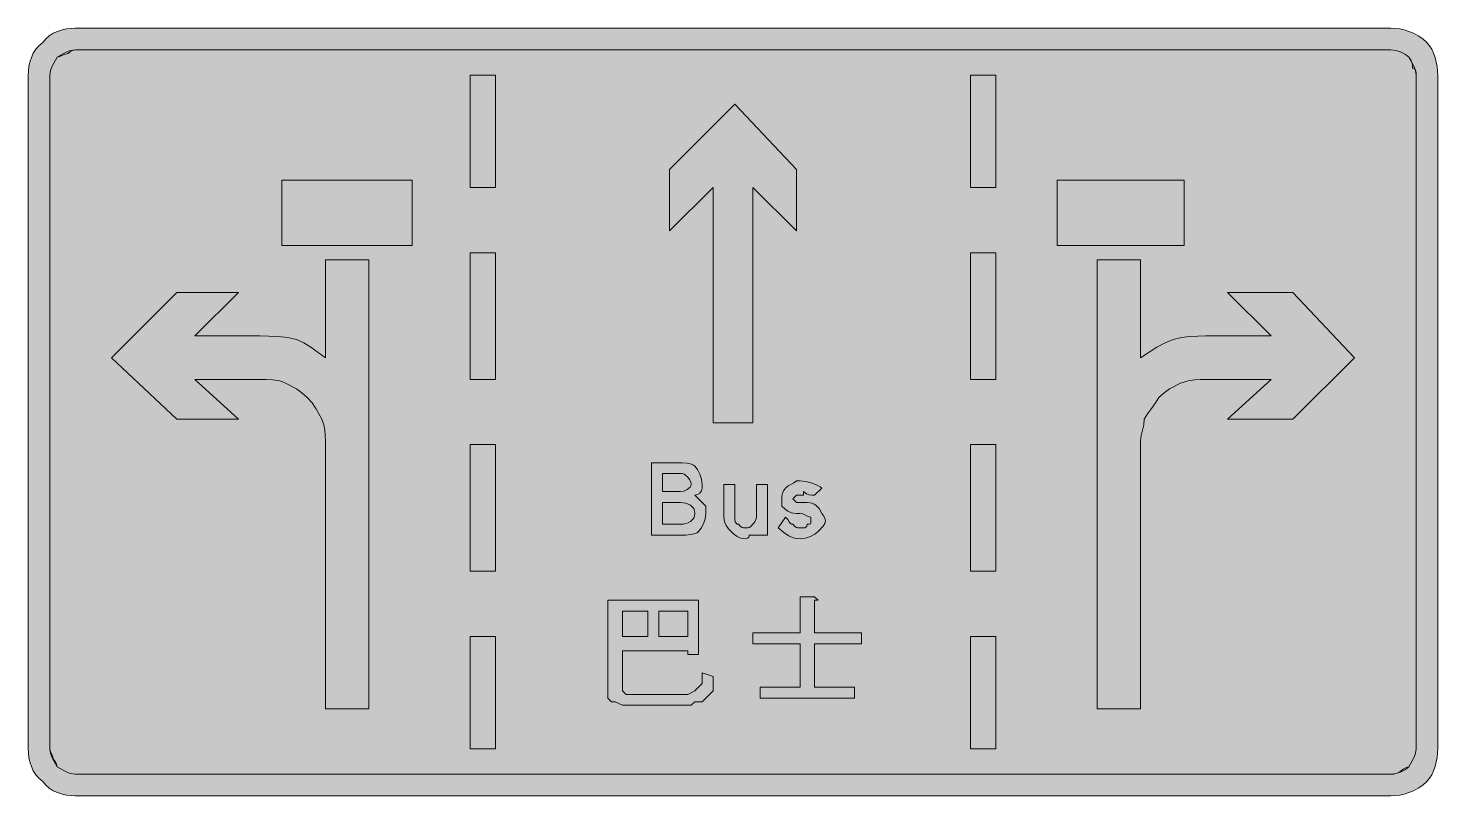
# Model space of a CAD drawing. Header units: metres. Extents: x 50 to 517, y 8 to 262.
import ezdxf

# ---------------------------------------------------------------- set-up
doc = ezdxf.new("R2010")
doc.units = ezdxf.units.M
for name, color, linetype, true_color in [('FILL_BLACK_000000', 7, 'Continuous', 0x000000), ('FILL_RED_FF0000', 7, 'Continuous', 0xff0000), ('FILL_WHITE_FFFFFF', 7, 'Continuous', 0xffffff)]:
    doc.layers.add(name, color=color, linetype=linetype, true_color=true_color)

msp = doc.modelspace()

# ---------------------------------------------------------------- hatches: boundary and pattern name
at = {"layer": 'FILL_BLACK_000000', "true_color": 0x000000}
h = msp.add_hatch(color=7, dxfattribs=at)
h.dxf.hatch_style = 1
h.paths.add_polyline_path([(504.1, 261.84), (505.64, 261.51), (507.21, 261.03), (508.78, 260.38), (510.32, 259.55), (511.81, 258.52), (513.21, 257.28), (514.05, 256.27), (514.78, 255.09), (515.4, 253.76), (515.91, 252.33), (516.3, 250.85), (516.58, 249.35), (516.75, 247.88), (516.81, 246.48), (516.81, 23.28), (516.75, 21.88), (516.58, 20.41), (516.3, 18.91), (515.91, 17.43), (515.4, 16), (514.78, 14.67), (514.05, 13.49), (513.21, 12.48), (511.81, 11.24), (510.32, 10.21), (508.78, 9.38), (507.21, 8.73), (505.64, 8.25), (504.1, 7.92), (502.61, 7.74), (501.21, 7.68), (65.61, 7.68), (64.21, 7.74), (62.74, 7.92), (61.24, 8.25), (59.76, 8.73), (58.33, 9.38), (57, 10.21), (55.82, 11.24), (54.81, 12.48), (53.57, 13.49), (52.54, 14.67), (51.71, 16), (51.06, 17.43), (50.58, 18.91), (50.25, 20.41), (50.07, 21.88), (50.01, 23.28), (50.01, 246.48), (50.07, 247.88), (50.25, 249.35), (50.58, 250.85), (51.06, 252.33), (51.71, 253.76), (52.54, 255.09), (53.57, 256.27), (54.81, 257.28), (55.82, 258.52), (57, 259.55), (58.33, 260.38), (59.76, 261.03), (61.24, 261.51), (62.74, 261.84), (64.21, 262.02), (65.61, 262.08), (501.21, 262.08), (502.61, 262.02), (504.1, 261.84)])
h.paths.add_polyline_path([(64.73, 254.69), (63.96, 254.28), (63.21, 253.68), (62.31, 253.49), (61.41, 253.08), (60.51, 252.67), (59.61, 252.48), (57.96, 249.48), (57.42, 248.09), (57.26, 247.33), (57.21, 246.48), (57.21, 23.28), (57.4, 22.38), (57.81, 21.48), (58.22, 20.58), (58.41, 19.68), (59.01, 18.93), (59.42, 18.16), (59.61, 17.28), (62.61, 15.63), (64, 15.09), (64.76, 14.93), (65.61, 14.88), (501.21, 14.88), (502.11, 14.9), (503.01, 15.03), (503.91, 15.39), (504.81, 16.08), (505.56, 16.68), (506.33, 17.09), (507.21, 17.28), (508.86, 20.28), (509.4, 21.67), (509.56, 22.43), (509.61, 23.28), (509.61, 246.48), (509.59, 247.36), (509.46, 248.13), (509.1, 248.67), (508.81, 248.83), (508.41, 248.88), (508.39, 249.78), (508.26, 250.68), (507.9, 251.58), (507.21, 252.48), (506.1, 253.36), (504.66, 254.13), (502.99, 254.67), (501.21, 254.88), (65.61, 254.88), (64.73, 254.69)], flags=16)
h = msp.add_hatch(color=7, dxfattribs=at)
h.dxf.hatch_style = 1
h.paths.add_polyline_path([(204.81, 246.48), (204.81, 209.28), (196.41, 209.28), (196.41, 246.48), (204.81, 246.48)])
h = msp.add_hatch(color=7, dxfattribs=at)
h.dxf.hatch_style = 1
h.paths.add_polyline_path([(370.41, 209.28), (362.01, 209.28), (362.01, 246.48), (370.41, 246.48), (370.41, 209.28)])
h = msp.add_hatch(color=7, dxfattribs=at)
h.dxf.hatch_style = 1
h.paths.add_polyline_path([(304.41, 194.88), (290.01, 209.28), (290.01, 131.28), (276.81, 131.28), (276.81, 209.28), (262.41, 194.88), (262.41, 215.28), (284.01, 236.88), (304.41, 215.28), (304.41, 194.88)])
h = msp.add_hatch(color=7, dxfattribs=at)
h.dxf.hatch_style = 1
h.paths.add_polyline_path([(196.41, 145.68), (196.41, 187.68), (204.81, 187.68), (204.81, 145.68), (196.41, 145.68)])
h = msp.add_hatch(color=7, dxfattribs=at)
h.dxf.hatch_style = 1
h.paths.add_polyline_path([(362.01, 187.68), (370.41, 187.68), (370.41, 145.68), (362.01, 145.68), (362.01, 187.68)])
h = msp.add_hatch(color=7, dxfattribs=at)
h.dxf.hatch_style = 1
h.paths.add_polyline_path([(162.81, 185.28), (162.81, 36.48), (148.41, 36.48), (148.41, 125.28), (148.39, 127.08), (148.26, 128.88), (147.9, 130.68), (147.21, 132.48), (145.26, 136.08), (144, 137.88), (142.41, 139.68), (140.61, 141.27), (138.81, 142.53), (135.21, 144.48), (134.26, 144.88), (133.22, 145.17), (131.01, 145.53), (128.8, 145.66), (126.81, 145.68), (105.21, 145.68), (119.61, 132.48), (99.21, 132.48), (77.61, 152.88), (99.21, 174.48), (119.61, 174.48), (105.21, 160.08), (126.81, 160.08), (129.7, 160.06), (132.81, 159.93), (135.92, 159.57), (137.41, 159.28), (138.81, 158.88), (140.11, 158.38), (141.32, 157.77), (143.61, 156.33), (148.41, 152.88), (148.41, 185.28), (162.81, 185.28)])
h = msp.add_hatch(color=7, dxfattribs=at)
h.dxf.hatch_style = 1
h.paths.add_polyline_path([(418.41, 152.88), (423.81, 156.33), (426.51, 157.77), (429.21, 158.88), (431.91, 159.57), (434.61, 159.93), (437.31, 160.06), (440.01, 160.08), (461.61, 160.08), (447.21, 174.48), (468.81, 174.48), (489.21, 152.88), (468.81, 132.48), (447.21, 132.48), (461.61, 145.68), (440.01, 145.68), (438.19, 145.66), (436.26, 145.53), (434.1, 145.17), (431.61, 144.48), (428.01, 142.53), (426.21, 141.27), (424.41, 139.68), (423.32, 137.88), (422.01, 136.08), (420.7, 134.28), (419.61, 132.48), (419.42, 130.68), (419.01, 128.88), (418.6, 127.08), (418.41, 125.28), (418.41, 36.48), (404.01, 36.48), (404.01, 185.28), (418.41, 185.28), (418.41, 152.88)])
h = msp.add_hatch(color=7, dxfattribs=at)
h.dxf.hatch_style = 1
h.paths.add_polyline_path([(196.41, 82.08), (196.41, 124.08), (204.81, 124.08), (204.81, 82.08), (196.41, 82.08)])
h = msp.add_hatch(color=7, dxfattribs=at)
h.dxf.hatch_style = 1
h.paths.add_polyline_path([(362.01, 124.08), (370.41, 124.08), (370.41, 82.08), (362.01, 82.08), (362.01, 124.08)])
h = msp.add_hatch(color=7, dxfattribs=at)
h.dxf.hatch_style = 1
h.paths.add_polyline_path([(274.2, 99.5), (273.66, 97.83), (272.89, 96.39), (272.01, 95.28), (271.51, 94.88), (270.9, 94.59), (269.46, 94.23), (267.79, 94.1), (266.01, 94.08), (256.41, 94.08), (256.41, 118.08), (264.81, 118.08), (266.59, 118.06), (268.26, 117.93), (269.7, 117.57), (270.31, 117.28), (270.81, 116.88), (271.69, 115.77), (272.46, 114.33), (273, 112.66), (273.21, 110.88), (273.21, 109.68), (273, 108.8), (272.46, 108.03), (271.69, 107.49), (270.81, 107.28), (274.41, 103.68), (274.41, 101.28), (274.2, 99.5)])
h.paths.add_polyline_path([(268.26, 109.23), (269.22, 110), (269.5, 110.43), (269.61, 110.88), (269.42, 111.76), (269.01, 112.53), (268.41, 113.28), (267.7, 113.97), (267.21, 114.33), (266.72, 114.46), (266.01, 114.48), (260.01, 114.48), (260.01, 108.48), (266.01, 108.48), (267.08, 108.69), (268.26, 109.23)], flags=16)
h.paths.add_polyline_path([(267.77, 97.9), (268.58, 98.19), (269.31, 98.58), (269.92, 99.09), (270.4, 99.71), (270.7, 100.44), (270.81, 101.28), (270.7, 102.12), (270.4, 102.85), (269.92, 103.47), (269.31, 103.98), (268.58, 104.37), (267.77, 104.65), (266.91, 104.82), (266.01, 104.88), (260.01, 104.88), (260.01, 97.68), (266.01, 97.68), (266.91, 97.74), (267.77, 97.9)], flags=16)
h = msp.add_hatch(color=7, dxfattribs=at)
h.dxf.hatch_style = 1
h.paths.add_polyline_path([(306.81, 104.88), (308.01, 104.88), (308.86, 104.82), (309.6, 104.65), (310.27, 104.37), (310.86, 103.98), (311.4, 103.47), (311.89, 102.85), (312.81, 101.28), (313.5, 100.4), (313.86, 99.63), (314.01, 98.88), (313.8, 97.98), (313.26, 97.08), (311.61, 95.28), (310.5, 94.4), (309.06, 93.63), (307.39, 93.09), (305.61, 92.88), (304.71, 92.94), (303.81, 93.11), (302.91, 93.39), (302.01, 93.78), (300.21, 94.9), (298.41, 96.48), (300.81, 100.08), (301.52, 99.2), (302.01, 98.43), (302.5, 97.89), (302.81, 97.73), (303.21, 97.68), (303.92, 96.99), (304.41, 96.63), (304.9, 96.5), (305.61, 96.48), (306.81, 96.48), (307.21, 96.53), (307.5, 96.67), (307.86, 97.08), (308.01, 97.68), (308.7, 97.7), (309.06, 97.83), (309.19, 98.19), (309.21, 98.88), (309.21, 100.08), (308.31, 100.27), (307.41, 100.68), (306.51, 101.09), (305.61, 101.28), (304.41, 101.28), (303.56, 101.33), (302.82, 101.49), (301.56, 102.03), (300.53, 102.8), (299.61, 103.68), (299.61, 106.08), (299.63, 106.98), (299.76, 107.88), (300.12, 108.78), (300.81, 109.68), (301.71, 110.39), (302.61, 110.88), (303.51, 111.37), (304.41, 112.08), (305.61, 112.08), (307.58, 111.87), (309.66, 111.33), (311.52, 110.56), (312.25, 110.13), (312.81, 109.68), (310.41, 107.28), (309.51, 107.3), (308.61, 107.43), (307.71, 107.79), (306.81, 108.48), (306.81, 107.28), (304.41, 107.28), (303.21, 106.08), (304.41, 104.88), (306.81, 104.88)])
h = msp.add_hatch(color=7, dxfattribs=at)
h.dxf.hatch_style = 1
h.paths.add_polyline_path([(286.76, 92.93), (286.02, 93.09), (284.76, 93.63), (283.73, 94.4), (282.81, 95.28), (281.93, 96.2), (281.16, 97.23), (280.62, 98.49), (280.46, 99.23), (280.41, 100.08), (280.41, 110.88), (284.01, 110.88), (284.01, 100.08), (284.03, 99.2), (284.16, 98.43), (284.52, 97.89), (284.81, 97.73), (285.21, 97.68), (285.92, 96.99), (286.41, 96.63), (286.9, 96.5), (287.61, 96.48), (288.32, 96.5), (288.81, 96.63), (289.3, 96.99), (290.01, 97.68), (290.61, 98.43), (291.02, 99.2), (291.21, 100.08), (291.21, 110.88), (294.81, 110.88), (294.81, 94.08), (291.21, 94.08), (288.81, 94.08), (288.76, 93.68), (288.62, 93.39), (288.21, 93.03), (287.61, 92.88), (286.76, 92.93)])
h = msp.add_hatch(color=7, dxfattribs=at)
h.dxf.hatch_style = 1
h.paths.add_polyline_path([(268.41, 54.48), (268.41, 55.68), (246.81, 55.68), (246.81, 43.68), (246.81, 42.48), (248.01, 41.28), (268.41, 41.28), (270.81, 42.48), (272.01, 43.68), (273.21, 44.88), (273.21, 48.48), (276.81, 47.28), (276.81, 44.88), (276.81, 42.48), (275.61, 41.28), (274.41, 40.08), (273.21, 38.88), (272.01, 38.88), (270.81, 38.88), (269.61, 37.68), (246.81, 37.68), (244.41, 38.88), (243.21, 38.88), (242.01, 40.08), (242.01, 42.48), (242.01, 72.48), (272.01, 72.48), (272.01, 54.48), (268.41, 54.48)])
h.paths.add_polyline_path([(246.81, 68.88), (246.81, 60.48), (255.21, 60.48), (255.21, 68.88), (246.81, 68.88)], flags=16)
h.paths.add_polyline_path([(268.41, 68.88), (258.81, 68.88), (258.81, 60.48), (268.41, 60.48), (268.41, 68.88)], flags=16)
h = msp.add_hatch(color=7, dxfattribs=at)
h.dxf.hatch_style = 1
h.paths.add_polyline_path([(310.41, 73.68), (311.61, 72.48), (310.41, 72.48), (310.41, 61.68), (326.01, 61.68), (326.01, 58.08), (310.41, 58.08), (310.41, 43.68), (323.61, 43.68), (323.61, 40.08), (292.41, 40.08), (292.41, 43.68), (305.61, 43.68), (305.61, 58.08), (290.01, 58.08), (290.01, 61.68), (305.61, 61.68), (305.61, 73.68), (309.21, 73.68), (310.41, 73.68)])
h = msp.add_hatch(color=7, dxfattribs=at)
h.dxf.hatch_style = 1
h.paths.add_polyline_path([(196.41, 60.48), (204.81, 60.48), (204.81, 23.28), (196.41, 23.28), (196.41, 60.48)])
h = msp.add_hatch(color=7, dxfattribs=at)
h.dxf.hatch_style = 1
h.paths.add_polyline_path([(362.01, 23.28), (362.01, 60.48), (370.41, 60.48), (370.41, 23.28), (362.01, 23.28)])
at = {"layer": 'FILL_RED_FF0000', "true_color": 0xff0000}
h = msp.add_hatch(color=7, dxfattribs=at)
h.dxf.hatch_style = 1
h.paths.add_polyline_path([(177.21, 211.68), (177.21, 190.08), (134.01, 190.08), (134.01, 211.68), (177.21, 211.68)])
h = msp.add_hatch(color=7, dxfattribs=at)
h.dxf.hatch_style = 1
h.paths.add_polyline_path([(432.81, 190.08), (390.81, 190.08), (390.81, 211.68), (432.81, 211.68), (432.81, 190.08)])
at = {"layer": 'FILL_WHITE_FFFFFF', "true_color": 0xffffff}
h = msp.add_hatch(color=7, dxfattribs=at)
h.dxf.hatch_style = 1
h.paths.add_polyline_path([(501.21, 254.88), (502.99, 254.67), (504.66, 254.13), (506.1, 253.36), (507.21, 252.48), (508.86, 249.48), (509.4, 248.09), (509.56, 247.33), (509.61, 246.48), (509.61, 23.28), (509.56, 22.43), (509.4, 21.67), (508.86, 20.28), (507.21, 17.28), (506.1, 16.4), (504.66, 15.63), (502.99, 15.09), (501.21, 14.88), (65.61, 14.88), (64.76, 14.93), (64, 15.09), (62.61, 15.63), (59.61, 17.28), (57.96, 20.28), (57.42, 21.67), (57.26, 22.43), (57.21, 23.28), (57.21, 246.48), (57.26, 247.33), (57.42, 248.09), (57.96, 249.48), (59.61, 252.48), (62.61, 254.13), (64, 254.67), (64.76, 254.83), (65.61, 254.88), (501.21, 254.88)])

# ---------------------------------------------------------------- linework, layer by layer
at = {"layer": 'FILL_BLACK_000000', "lineweight": 0, "true_color": 0x000000}
for points in [[(504.1, 261.84), (505.64, 261.51), (507.21, 261.03), (508.78, 260.38), (510.32, 259.55), (511.81, 258.52), (513.21, 257.28), (514.05, 256.27), (514.78, 255.09), (515.4, 253.76), (515.91, 252.33), (516.3, 250.85), (516.58, 249.35), (516.75, 247.88), (516.81, 246.48), (516.81, 23.28), (516.75, 21.88), (516.58, 20.41), (516.3, 18.91), (515.91, 17.43), (515.4, 16), (514.78, 14.67), (514.05, 13.49), (513.21, 12.48), (511.81, 11.24), (510.32, 10.21), (508.78, 9.38), (507.21, 8.73), (505.64, 8.25), (504.1, 7.92), (502.61, 7.74), (501.21, 7.68), (65.61, 7.68), (64.21, 7.74), (62.74, 7.92), (61.24, 8.25), (59.76, 8.73), (58.33, 9.38), (57, 10.21), (55.82, 11.24), (54.81, 12.48), (53.57, 13.49), (52.54, 14.67), (51.71, 16), (51.06, 17.43), (50.58, 18.91), (50.25, 20.41), (50.07, 21.88), (50.01, 23.28), (50.01, 246.48), (50.07, 247.88), (50.25, 249.35), (50.58, 250.85), (51.06, 252.33), (51.71, 253.76), (52.54, 255.09), (53.57, 256.27), (54.81, 257.28), (55.82, 258.52), (57, 259.55), (58.33, 260.38), (59.76, 261.03), (61.24, 261.51), (62.74, 261.84), (64.21, 262.02), (65.61, 262.08), (501.21, 262.08), (502.61, 262.02)], [(64.73, 254.69), (63.96, 254.28), (63.21, 253.68), (62.31, 253.49), (61.41, 253.08), (60.51, 252.67), (59.61, 252.48), (57.96, 249.48), (57.42, 248.09), (57.26, 247.33), (57.21, 246.48), (57.21, 23.28), (57.4, 22.38), (57.81, 21.48), (58.22, 20.58), (58.41, 19.68), (59.01, 18.93), (59.42, 18.16), (59.61, 17.28), (62.61, 15.63), (64, 15.09), (64.76, 14.93), (65.61, 14.88), (501.21, 14.88), (502.11, 14.9), (503.01, 15.03), (503.91, 15.39), (504.81, 16.08), (505.56, 16.68), (506.33, 17.09), (507.21, 17.28), (508.86, 20.28), (509.4, 21.67), (509.56, 22.43), (509.61, 23.28), (509.61, 246.48), (509.59, 247.36), (509.46, 248.13), (509.1, 248.67), (508.81, 248.83), (508.41, 248.88), (508.39, 249.78), (508.26, 250.68), (507.9, 251.58), (507.21, 252.48), (506.1, 253.36), (504.66, 254.13), (502.99, 254.67), (501.21, 254.88), (65.61, 254.88)], [(204.81, 246.48), (204.81, 209.28), (196.41, 209.28), (196.41, 246.48)], [(370.41, 209.28), (362.01, 209.28), (362.01, 246.48), (370.41, 246.48)], [(304.41, 194.88), (290.01, 209.28), (290.01, 131.28), (276.81, 131.28), (276.81, 209.28), (262.41, 194.88), (262.41, 215.28), (284.01, 236.88), (304.41, 215.28)], [(196.41, 145.68), (196.41, 187.68), (204.81, 187.68), (204.81, 145.68)], [(362.01, 187.68), (370.41, 187.68), (370.41, 145.68), (362.01, 145.68)], [(162.81, 185.28), (162.81, 36.48), (148.41, 36.48), (148.41, 125.28), (148.39, 127.08), (148.26, 128.88), (147.9, 130.68), (147.21, 132.48), (145.26, 136.08), (144, 137.88), (142.41, 139.68), (140.61, 141.27), (138.81, 142.53), (135.21, 144.48), (134.26, 144.88), (133.22, 145.17), (131.01, 145.53), (128.8, 145.66), (126.81, 145.68), (105.21, 145.68), (119.61, 132.48), (99.21, 132.48), (77.61, 152.88), (99.21, 174.48), (119.61, 174.48), (105.21, 160.08), (126.81, 160.08), (129.7, 160.06), (132.81, 159.93), (135.92, 159.57), (137.41, 159.28), (138.81, 158.88), (140.11, 158.38), (141.32, 157.77), (143.61, 156.33), (148.41, 152.88), (148.41, 185.28)], [(418.41, 152.88), (423.81, 156.33), (426.51, 157.77), (429.21, 158.88), (431.91, 159.57), (434.61, 159.93), (437.31, 160.06), (440.01, 160.08), (461.61, 160.08), (447.21, 174.48), (468.81, 174.48), (489.21, 152.88), (468.81, 132.48), (447.21, 132.48), (461.61, 145.68), (440.01, 145.68), (438.19, 145.66), (436.26, 145.53), (434.1, 145.17), (431.61, 144.48), (428.01, 142.53), (426.21, 141.27), (424.41, 139.68), (423.32, 137.88), (422.01, 136.08), (420.7, 134.28), (419.61, 132.48), (419.42, 130.68), (419.01, 128.88), (418.6, 127.08), (418.41, 125.28), (418.41, 36.48), (404.01, 36.48), (404.01, 185.28), (418.41, 185.28)], [(196.41, 82.08), (196.41, 124.08), (204.81, 124.08), (204.81, 82.08)], [(362.01, 124.08), (370.41, 124.08), (370.41, 82.08), (362.01, 82.08)], [(274.2, 99.5), (273.66, 97.83), (272.89, 96.39), (272.01, 95.28), (271.51, 94.88), (270.9, 94.59), (269.46, 94.23), (267.79, 94.1), (266.01, 94.08), (256.41, 94.08), (256.41, 118.08), (264.81, 118.08), (266.59, 118.06), (268.26, 117.93), (269.7, 117.57), (270.31, 117.28), (270.81, 116.88), (271.69, 115.77), (272.46, 114.33), (273, 112.66), (273.21, 110.88), (273.21, 109.68), (273, 108.8), (272.46, 108.03), (271.69, 107.49), (270.81, 107.28), (274.41, 103.68), (274.41, 101.28)], [(268.26, 109.23), (269.22, 110), (269.5, 110.43), (269.61, 110.88), (269.42, 111.76), (269.01, 112.53), (268.41, 113.28), (267.7, 113.97), (267.21, 114.33), (266.72, 114.46), (266.01, 114.48), (260.01, 114.48), (260.01, 108.48), (266.01, 108.48), (267.08, 108.69)], [(306.81, 104.88), (308.01, 104.88), (308.86, 104.82), (309.6, 104.65), (310.27, 104.37), (310.86, 103.98), (311.4, 103.47), (311.89, 102.85), (312.81, 101.28), (313.5, 100.4), (313.86, 99.63), (314.01, 98.88), (313.8, 97.98), (313.26, 97.08), (311.61, 95.28), (310.5, 94.4), (309.06, 93.63), (307.39, 93.09), (305.61, 92.88), (304.71, 92.94), (303.81, 93.11), (302.91, 93.39), (302.01, 93.78), (300.21, 94.9), (298.41, 96.48), (300.81, 100.08), (301.52, 99.2), (302.01, 98.43), (302.5, 97.89), (302.81, 97.73), (303.21, 97.68), (303.92, 96.99), (304.41, 96.63), (304.9, 96.5), (305.61, 96.48), (306.81, 96.48), (307.21, 96.53), (307.5, 96.67), (307.86, 97.08), (308.01, 97.68), (308.7, 97.7), (309.06, 97.83), (309.19, 98.19), (309.21, 98.88), (309.21, 100.08), (308.31, 100.27), (307.41, 100.68), (306.51, 101.09), (305.61, 101.28), (304.41, 101.28), (303.56, 101.33), (302.82, 101.49), (301.56, 102.03), (300.53, 102.8), (299.61, 103.68), (299.61, 106.08), (299.63, 106.98), (299.76, 107.88), (300.12, 108.78), (300.81, 109.68), (301.71, 110.39), (302.61, 110.88), (303.51, 111.37), (304.41, 112.08), (305.61, 112.08), (307.58, 111.87), (309.66, 111.33), (311.52, 110.56), (312.25, 110.13), (312.81, 109.68), (310.41, 107.28), (309.51, 107.3), (308.61, 107.43), (307.71, 107.79), (306.81, 108.48), (306.81, 107.28), (304.41, 107.28), (303.21, 106.08), (304.41, 104.88)], [(286.76, 92.93), (286.02, 93.09), (284.76, 93.63), (283.73, 94.4), (282.81, 95.28), (281.93, 96.2), (281.16, 97.23), (280.62, 98.49), (280.46, 99.23), (280.41, 100.08), (280.41, 110.88), (284.01, 110.88), (284.01, 100.08), (284.03, 99.2), (284.16, 98.43), (284.52, 97.89), (284.81, 97.73), (285.21, 97.68), (285.92, 96.99), (286.41, 96.63), (286.9, 96.5), (287.61, 96.48), (288.32, 96.5), (288.81, 96.63), (289.3, 96.99), (290.01, 97.68), (290.61, 98.43), (291.02, 99.2), (291.21, 100.08), (291.21, 110.88), (294.81, 110.88), (294.81, 94.08), (291.21, 94.08), (288.81, 94.08), (288.76, 93.68), (288.62, 93.39), (288.21, 93.03), (287.61, 92.88)], [(267.77, 97.9), (268.58, 98.19), (269.31, 98.58), (269.92, 99.09), (270.4, 99.71), (270.7, 100.44), (270.81, 101.28), (270.7, 102.12), (270.4, 102.85), (269.92, 103.47), (269.31, 103.98), (268.58, 104.37), (267.77, 104.65), (266.91, 104.82), (266.01, 104.88), (260.01, 104.88), (260.01, 97.68), (266.01, 97.68), (266.91, 97.74)], [(268.41, 54.48), (268.41, 55.68), (246.81, 55.68), (246.81, 43.68), (246.81, 42.48), (248.01, 41.28), (268.41, 41.28), (270.81, 42.48), (272.01, 43.68), (273.21, 44.88), (273.21, 48.48), (276.81, 47.28), (276.81, 44.88), (276.81, 42.48), (275.61, 41.28), (274.41, 40.08), (273.21, 38.88), (272.01, 38.88), (270.81, 38.88), (269.61, 37.68), (246.81, 37.68), (244.41, 38.88), (243.21, 38.88), (242.01, 40.08), (242.01, 42.48), (242.01, 72.48), (272.01, 72.48), (272.01, 54.48)], [(310.41, 73.68), (311.61, 72.48), (310.41, 72.48), (310.41, 61.68), (326.01, 61.68), (326.01, 58.08), (310.41, 58.08), (310.41, 43.68), (323.61, 43.68), (323.61, 40.08), (292.41, 40.08), (292.41, 43.68), (305.61, 43.68), (305.61, 58.08), (290.01, 58.08), (290.01, 61.68), (305.61, 61.68), (305.61, 73.68), (309.21, 73.68)], [(246.81, 68.88), (246.81, 60.48), (255.21, 60.48), (255.21, 68.88)], [(268.41, 68.88), (258.81, 68.88), (258.81, 60.48), (268.41, 60.48)], [(196.41, 60.48), (204.81, 60.48), (204.81, 23.28), (196.41, 23.28)], [(362.01, 23.28), (362.01, 60.48), (370.41, 60.48), (370.41, 23.28)]]:
    msp.add_lwpolyline(points, close=True, dxfattribs=at)
at = {"layer": 'FILL_RED_FF0000', "lineweight": 0, "true_color": 0xff0000}
for points in [[(177.21, 211.68), (177.21, 190.08), (134.01, 190.08), (134.01, 211.68)], [(432.81, 190.08), (390.81, 190.08), (390.81, 211.68), (432.81, 211.68)]]:
    msp.add_lwpolyline(points, close=True, dxfattribs=at)
at = {"layer": 'FILL_WHITE_FFFFFF', "lineweight": 0, "true_color": 0xffffff}
msp.add_lwpolyline([(501.21, 254.88), (502.99, 254.67), (504.66, 254.13), (506.1, 253.36), (507.21, 252.48), (508.86, 249.48), (509.4, 248.09), (509.56, 247.33), (509.61, 246.48), (509.61, 23.28), (509.56, 22.43), (509.4, 21.67), (508.86, 20.28), (507.21, 17.28), (506.1, 16.4), (504.66, 15.63), (502.99, 15.09), (501.21, 14.88), (65.61, 14.88), (64.76, 14.93), (64, 15.09), (62.61, 15.63), (59.61, 17.28), (57.96, 20.28), (57.42, 21.67), (57.26, 22.43), (57.21, 23.28), (57.21, 246.48), (57.26, 247.33), (57.42, 248.09), (57.96, 249.48), (59.61, 252.48), (62.61, 254.13), (64, 254.67), (64.76, 254.83), (65.61, 254.88)], close=True, dxfattribs=at)

doc.saveas('drawing.dxf')
